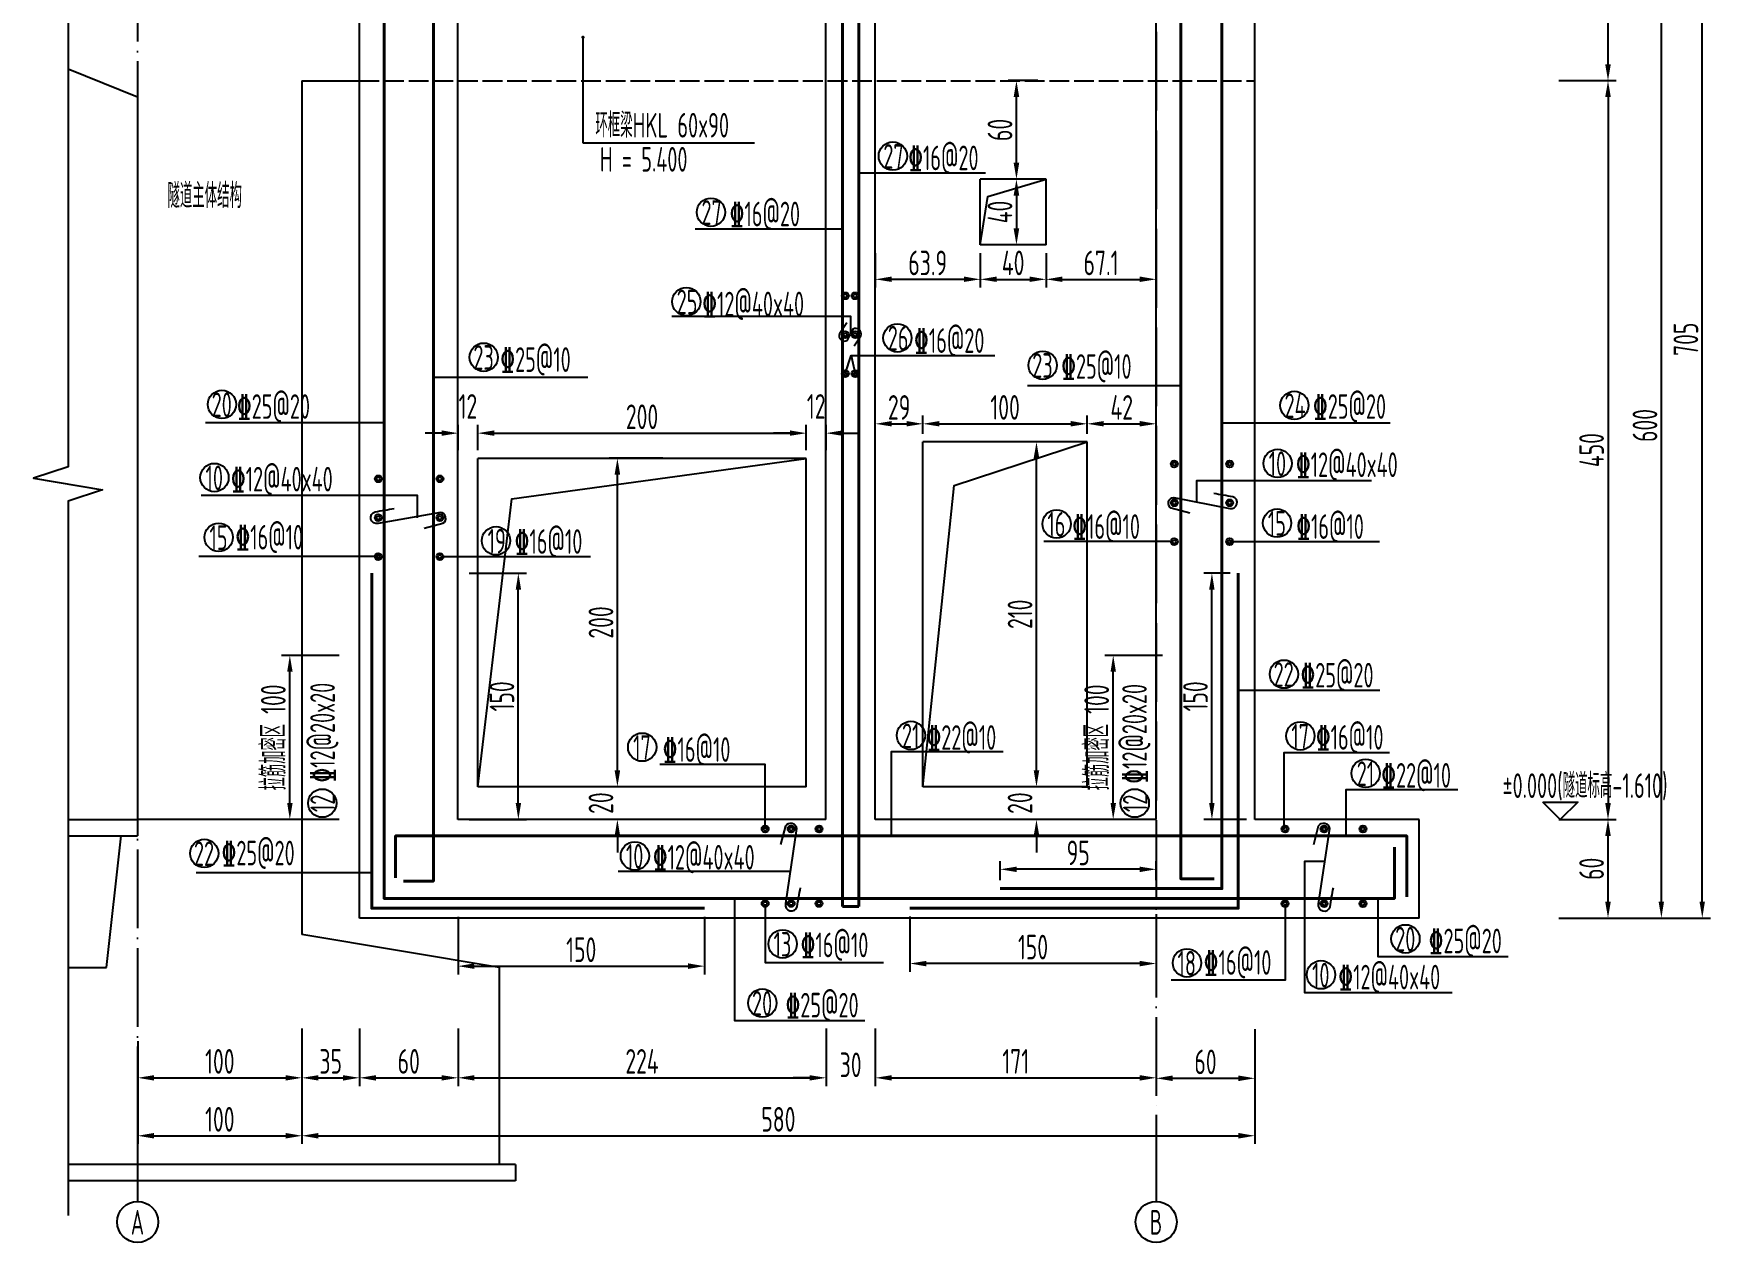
# Model space of a CAD drawing. Header units: millimetres. Extents: x -29538 to 115583, y -232866 to 15404.
# Drawn here: x -674 to 9534, y -56007 to -48644 of the extents above; entities that cross this region are included whole.
import ezdxf
from ezdxf.enums import TextEntityAlignment as Align

# ---------------------------------------------------------------- set-up
doc = ezdxf.new("R2010")
doc.units = ezdxf.units.MM
doc.header["$LTSCALE"] = 10
doc.header["$MEASUREMENT"] = 0
doc.linetypes.add('ACAD_ISO02W100', pattern=[15, 12, -3])
doc.linetypes.add('ACAD_ISO04W100', pattern=[30, 24, -3, 0, -3])
for name, color, linetype in [('DIM_LEAD', 3, 'Continuous'), ('WALL-W', 2, 'Continuous'), ('中心线', 3, 'ACAD_ISO04W100'), ('尺寸', 4, 'Continuous'), ('文字', 7, 'Continuous'), ('标注', 4, 'Continuous'), ('次轮廓线', 7, 'Continuous'), ('粗虚线', 1, 'Continuous'), ('轮廓线', 1, 'Continuous')]:
    doc.layers.add(name, color=color, linetype=linetype)
doc.layers.add('钢筋', color=6, linetype='Continuous', lineweight=40)
doc.styles.get("Standard").update_dxf_attribs({"font": 'gbenor.shx', "width": 0.75, "bigfont": 'gbcbig.shx'})
doc.dimstyles.get("Standard").update_dxf_attribs({"dimscale": 100, "dimtxt": 3, "dimasz": 2, "dimexe": 1, "dimexo": 1, "dimgap": 0.5, "dimtad": 1, "dimdec": 1, "dimlfac": 0.1, "dimdsep": 46, "dimtxsty": 'Standard', "dimcen": 0.5, "dimadec": 0, "dimazin": 0, "dimtfac": 1, "dimtdec": 1, "dimtofl": 0, "dimtmove": 2, "dimatfit": 3, "dimfxl": 0, "dimtolj": 1, "dimtzin": 0, "dimarcsym": 0})

# ---------------------------------------------------------------- blocks, each defined once
blk = doc.blocks.new('*D292')
at = {"layer": 'Defpoints', "color": 0}
for p in [(-40, -53531), (960, -53931), (960, -55357)]:
    blk.add_point(p, dxfattribs=at)
at = {"layer": '标注', "color": 0, "lineweight": -2}
for p, q in [((-40, -55057), (-40, -55407)), ((960, -55057), (960, -55407)), ((60, -55357), (860, -55357))]:
    blk.add_line(p, q, dxfattribs=at)
at = {"layer": '标注', "color": 0}
for points in [[(60, -55340), (60, -55374), (-40, -55357)], [(860, -55340), (860, -55374), (960, -55357)]]:
    blk.add_solid(points, dxfattribs=at)
at = {"layer": '标注', "color": 0, "insert": (460, -55257), "char_height": 150, "attachment_point": 5}
blk.add_mtext('\\A1;100', dxfattribs=at)
blk = doc.blocks.new('*D293')
at = {"layer": 'Defpoints', "color": 0}
for p in [(6760, -48931), (6160, -53431), (8910, -53431)]:
    blk.add_point(p, dxfattribs=at)
at = {"layer": '标注', "color": 0, "lineweight": -2}
for p, q in [((8610, -48931), (8960, -48931)), ((8910, -49031), (8910, -53331)), ((8610, -53431), (8960, -53431))]:
    blk.add_line(p, q, dxfattribs=at)
at = {"layer": '标注', "color": 0}
for points in [[(8893, -49031), (8927, -49031), (8910, -48931)], [(8893, -53331), (8927, -53331), (8910, -53431)]]:
    blk.add_solid(points, dxfattribs=at)
at = {"layer": '标注', "color": 0, "insert": (8810, -51181), "char_height": 150, "attachment_point": 5, "rotation": 90}
blk.add_mtext('\\A1;450', dxfattribs=at)
blk = doc.blocks.new('*D315')
at = {"layer": 'Defpoints', "color": 0}
for p in [(6160, -48031), (8910, -48031), (6160, -48931)]:
    blk.add_point(p, dxfattribs=at)
at = {"layer": '标注', "color": 0, "lineweight": -2}
for p, q in [((8610, -48031), (8960, -48031)), ((8910, -48831), (8910, -48131)), ((8610, -48931), (8960, -48931))]:
    blk.add_line(p, q, dxfattribs=at)
at = {"layer": '标注', "color": 0}
for points in [[(8893, -48131), (8927, -48131), (8910, -48031)], [(8893, -48831), (8927, -48831), (8910, -48931)]]:
    blk.add_solid(points, dxfattribs=at)
at = {"layer": '标注', "color": 0, "insert": (8810, -48481), "char_height": 150, "attachment_point": 5, "rotation": 90}
blk.add_mtext('\\A1;90', dxfattribs=at)
blk = doc.blocks.new('*D316')
at = {"layer": 'Defpoints', "color": 0}
for p in [(6160, -53431), (6760, -54031), (6760, -55007)]:
    blk.add_point(p, dxfattribs=at)
at = {"layer": '标注', "color": 0, "lineweight": -2}
for p, q in [((6160, -54707), (6160, -55057)), ((6760, -54707), (6760, -55057)), ((6260, -55007), (6660, -55007))]:
    blk.add_line(p, q, dxfattribs=at)
at = {"layer": '标注', "color": 0}
for points in [[(6260, -54990), (6260, -55024), (6160, -55007)], [(6660, -54990), (6660, -55024), (6760, -55007)]]:
    blk.add_solid(points, dxfattribs=at)
at = {"layer": '标注', "color": 0, "insert": (6460, -54907), "char_height": 150, "attachment_point": 5}
blk.add_mtext('\\A1;60', dxfattribs=at)
blk = doc.blocks.new('*D294')
at = {"layer": 'Defpoints', "color": 0}
for p in [(6160, -48031), (9235, -48031), (6760, -54031)]:
    blk.add_point(p, dxfattribs=at)
at = {"layer": '标注', "color": 0, "lineweight": -2}
for p, q in [((8935, -48031), (9285, -48031)), ((9235, -53931), (9235, -48131)), ((8935, -54031), (9285, -54031))]:
    blk.add_line(p, q, dxfattribs=at)
at = {"layer": '标注', "color": 0}
for points in [[(9218, -48131), (9251, -48131), (9235, -48031)], [(9218, -53931), (9251, -53931), (9235, -54031)]]:
    blk.add_solid(points, dxfattribs=at)
at = {"layer": '标注', "color": 0, "insert": (9135, -51031), "char_height": 150, "attachment_point": 5, "rotation": 90}
blk.add_mtext('\\A1;600', dxfattribs=at)
blk = doc.blocks.new('*D317')
at = {"layer": 'Defpoints', "color": 0}
for p in [(6160, -53431), (8910, -53431), (6760, -54031)]:
    blk.add_point(p, dxfattribs=at)
at = {"layer": '标注', "color": 0, "lineweight": -2}
for p, q in [((8610, -53431), (8960, -53431)), ((8910, -53931), (8910, -53531)), ((8610, -54031), (8960, -54031))]:
    blk.add_line(p, q, dxfattribs=at)
at = {"layer": '标注', "color": 0}
for points in [[(8893, -53531), (8927, -53531), (8910, -53431)], [(8893, -53931), (8927, -53931), (8910, -54031)]]:
    blk.add_solid(points, dxfattribs=at)
at = {"layer": '标注', "color": 0, "insert": (8810, -53731), "char_height": 150, "attachment_point": 5, "rotation": 90}
blk.add_mtext('\\A1;60', dxfattribs=at)
blk = doc.blocks.new('*D295')
at = {"layer": 'Defpoints', "color": 0}
for p in [(4150, -53431), (4450, -53431), (4450, -55004)]:
    blk.add_point(p, dxfattribs=at)
at = {"layer": '标注', "color": 0, "lineweight": -2}
for p, q in [((4150, -54704), (4150, -55054)), ((4450, -54704), (4450, -55054)), ((4050, -55004), (3950, -55004)), ((4550, -55004), (4650, -55004))]:
    blk.add_line(p, q, dxfattribs=at)
at = {"layer": '标注', "color": 0}
for points in [[(4050, -54988), (4050, -55021), (4150, -55004)], [(4550, -54988), (4550, -55021), (4450, -55004)]]:
    blk.add_solid(points, dxfattribs=at)
at = {"layer": '标注', "color": 0, "insert": (4300, -54925), "char_height": 150, "attachment_point": 5}
blk.add_mtext('\\A1;30', dxfattribs=at)
blk = doc.blocks.new('*D296')
at = {"layer": 'Defpoints', "color": 0}
for p in [(4450, -53431), (6160, -53431), (6160, -55004)]:
    blk.add_point(p, dxfattribs=at)
at = {"layer": '标注', "color": 0, "lineweight": -2}
for p, q in [((4450, -54704), (4450, -55054)), ((6160, -54704), (6160, -55054)), ((4550, -55004), (6060, -55004))]:
    blk.add_line(p, q, dxfattribs=at)
at = {"layer": '标注', "color": 0}
for points in [[(4550, -54988), (4550, -55021), (4450, -55004)], [(6060, -54988), (6060, -55021), (6160, -55004)]]:
    blk.add_solid(points, dxfattribs=at)
at = {"layer": '标注', "color": 0, "insert": (5305, -54904), "char_height": 150, "attachment_point": 5}
blk.add_mtext('\\A1;171', dxfattribs=at)
blk = doc.blocks.new('*D297')
at = {"layer": 'Defpoints', "color": 0}
for p in [(960, -53931), (6760, -54031), (6760, -55357)]:
    blk.add_point(p, dxfattribs=at)
at = {"layer": '标注', "color": 0, "lineweight": -2}
for p, q in [((960, -55057), (960, -55407)), ((6760, -55057), (6760, -55407)), ((1060, -55357), (6660, -55357))]:
    blk.add_line(p, q, dxfattribs=at)
at = {"layer": '标注', "color": 0}
for points in [[(1060, -55340), (1060, -55374), (960, -55357)], [(6660, -55340), (6660, -55374), (6760, -55357)]]:
    blk.add_solid(points, dxfattribs=at)
at = {"layer": '标注', "color": 0, "insert": (3860, -55257), "char_height": 150, "attachment_point": 5}
blk.add_mtext('\\A1;580', dxfattribs=at)
blk = doc.blocks.new('*D307')
at = {"layer": 'Defpoints', "color": 0}
for p in [(960, -53431), (1310, -53431), (1310, -55004)]:
    blk.add_point(p, dxfattribs=at)
at = {"layer": '标注', "color": 0, "lineweight": -2}
for p, q in [((960, -54704), (960, -55054)), ((1310, -54704), (1310, -55054)), ((1060, -55004), (1210, -55004))]:
    blk.add_line(p, q, dxfattribs=at)
at = {"layer": '标注', "color": 0}
for points in [[(1060, -54988), (1060, -55021), (960, -55004)], [(1210, -54988), (1210, -55021), (1310, -55004)]]:
    blk.add_solid(points, dxfattribs=at)
at = {"layer": '标注', "color": 0, "insert": (1135, -54904), "char_height": 150, "attachment_point": 5}
blk.add_mtext('\\A1;35', dxfattribs=at)
blk = doc.blocks.new('*D308')
at = {"layer": 'Defpoints', "color": 0}
for p in [(1310, -53431), (1910, -53431), (1910, -55004)]:
    blk.add_point(p, dxfattribs=at)
at = {"layer": '标注', "color": 0, "lineweight": -2}
for p, q in [((1310, -54704), (1310, -55054)), ((1910, -54704), (1910, -55054)), ((1410, -55004), (1810, -55004))]:
    blk.add_line(p, q, dxfattribs=at)
at = {"layer": '标注', "color": 0}
for points in [[(1410, -54988), (1410, -55021), (1310, -55004)], [(1810, -54988), (1810, -55021), (1910, -55004)]]:
    blk.add_solid(points, dxfattribs=at)
at = {"layer": '标注', "color": 0, "insert": (1610, -54904), "char_height": 150, "attachment_point": 5}
blk.add_mtext('\\A1;60', dxfattribs=at)
blk = doc.blocks.new('*D309')
at = {"layer": 'Defpoints', "color": 0}
for p in [(1910, -53431), (4150, -53431), (4150, -55004)]:
    blk.add_point(p, dxfattribs=at)
at = {"layer": '标注', "color": 0, "lineweight": -2}
for p, q in [((1910, -54704), (1910, -55054)), ((4150, -54704), (4150, -55054)), ((2010, -55004), (4050, -55004))]:
    blk.add_line(p, q, dxfattribs=at)
at = {"layer": '标注', "color": 0}
for points in [[(2010, -54988), (2010, -55021), (1910, -55004)], [(4050, -54988), (4050, -55021), (4150, -55004)]]:
    blk.add_solid(points, dxfattribs=at)
at = {"layer": '标注', "color": 0, "insert": (3030, -54904), "char_height": 150, "attachment_point": 5}
blk.add_mtext('\\A1;224', dxfattribs=at)
blk = doc.blocks.new('*D310')
at = {"layer": 'Defpoints', "color": 0}
for p in [(960, -54044), (-40, -54731), (960, -55004)]:
    blk.add_point(p, dxfattribs=at)
at = {"layer": '标注', "color": 0, "lineweight": -2}
for p, q in [((960, -54704), (960, -55054)), ((-40, -54781), (-40, -55054)), ((60, -55004), (860, -55004))]:
    blk.add_line(p, q, dxfattribs=at)
at = {"layer": '标注', "color": 0}
for points in [[(60, -54988), (60, -55021), (-40, -55004)], [(860, -54988), (860, -55021), (960, -55004)]]:
    blk.add_solid(points, dxfattribs=at)
at = {"layer": '标注', "color": 0, "insert": (460, -54904), "char_height": 150, "attachment_point": 5}
blk.add_mtext('\\A1;100', dxfattribs=at)
blk = doc.blocks.new('*D311')
at = {"layer": 'Defpoints', "color": 0}
for p in [(4450, -49931), (5089, -49931), (4450, -50141)]:
    blk.add_point(p, dxfattribs=at)
at = {"layer": '标注', "color": 0, "lineweight": -2}
for p, q in [((4450, -49981), (4450, -50191)), ((5089, -49981), (5089, -50191)), ((4989, -50141), (4550, -50141))]:
    blk.add_line(p, q, dxfattribs=at)
at = {"layer": '标注', "color": 0}
for points in [[(4550, -50124), (4550, -50157), (4450, -50141)], [(4989, -50124), (4989, -50157), (5089, -50141)]]:
    blk.add_solid(points, dxfattribs=at)
at = {"layer": '标注', "color": 0, "insert": (4769, -50041), "char_height": 150, "attachment_point": 5}
blk.add_mtext('\\A1;63.9', dxfattribs=at)
blk = doc.blocks.new('*D312')
at = {"layer": 'Defpoints', "color": 0}
for p in [(5489, -49931), (6160, -49931), (6160, -50141)]:
    blk.add_point(p, dxfattribs=at)
at = {"layer": '标注', "color": 0, "lineweight": -2}
for p, q in [((5489, -49981), (5489, -50191)), ((6160, -49981), (6160, -50191)), ((5589, -50141), (6060, -50141))]:
    blk.add_line(p, q, dxfattribs=at)
at = {"layer": '标注', "color": 0}
for points in [[(5589, -50124), (5589, -50157), (5489, -50141)], [(6060, -50124), (6060, -50157), (6160, -50141)]]:
    blk.add_solid(points, dxfattribs=at)
at = {"layer": '标注', "color": 0, "insert": (5824, -50041), "char_height": 150, "attachment_point": 5}
blk.add_mtext('\\A1;67.1', dxfattribs=at)
blk = doc.blocks.new('*D313')
at = {"layer": 'Defpoints', "color": 0}
for p in [(5089, -49931), (5489, -49931), (5489, -50141)]:
    blk.add_point(p, dxfattribs=at)
at = {"layer": '标注', "color": 0, "lineweight": -2}
for p, q in [((5089, -49981), (5089, -50191)), ((5489, -49981), (5489, -50191)), ((5189, -50141), (5389, -50141))]:
    blk.add_line(p, q, dxfattribs=at)
at = {"layer": '标注', "color": 0}
for points in [[(5189, -50124), (5189, -50157), (5089, -50141)], [(5389, -50124), (5389, -50157), (5489, -50141)]]:
    blk.add_solid(points, dxfattribs=at)
at = {"layer": '标注', "color": 0, "insert": (5289, -50041), "char_height": 150, "attachment_point": 5}
blk.add_mtext('\\A1;40', dxfattribs=at)
blk = doc.blocks.new('*D318')
at = {"layer": 'Defpoints', "color": 0}
for p in [(6757, -46981), (9484, -46981), (6760, -54031)]:
    blk.add_point(p, dxfattribs=at)
at = {"layer": '标注', "color": 0, "lineweight": -2}
for p, q in [((9184, -46981), (9534, -46981)), ((9484, -53931), (9484, -47081)), ((9184, -54031), (9534, -54031))]:
    blk.add_line(p, q, dxfattribs=at)
at = {"layer": '标注', "color": 0}
for points in [[(9467, -47081), (9500, -47081), (9484, -46981)], [(9467, -53931), (9500, -53931), (9484, -54031)]]:
    blk.add_solid(points, dxfattribs=at)
at = {"layer": '标注', "color": 0, "insert": (9384, -50506), "char_height": 150, "attachment_point": 5, "rotation": 90}
blk.add_mtext('\\A1;705', dxfattribs=at)
blk = doc.blocks.new('*D327')
at = {"layer": 'Defpoints', "color": 0}
for p in [(5898, -52431), (6660, -52431), (6160, -53431)]:
    blk.add_point(p, dxfattribs=at)
at = {"layer": '标注', "color": 0, "lineweight": -2}
for p, q in [((6198, -52431), (5848, -52431)), ((5898, -53331), (5898, -52531)), ((6110, -53431), (5848, -53431))]:
    blk.add_line(p, q, dxfattribs=at)
at = {"layer": '标注', "color": 0}
for points in [[(5882, -52531), (5915, -52531), (5898, -52431)], [(5882, -53331), (5915, -53331), (5898, -53431)]]:
    blk.add_solid(points, dxfattribs=at)
at = {"layer": '标注', "color": 0, "insert": (5798, -52931), "char_height": 150, "attachment_point": 5, "rotation": 90}
blk.add_mtext('\\A1;拉筋加密区 100', dxfattribs=at)
blk = doc.blocks.new('*D328')
at = {"layer": 'Defpoints', "color": 0}
for p in [(5431, -51131), (5560, -51131), (5560, -53231)]:
    blk.add_point(p, dxfattribs=at)
at = {"layer": '标注', "color": 0, "lineweight": -2}
for p, q in [((5510, -51131), (5381, -51131)), ((5431, -53131), (5431, -51231)), ((5510, -53231), (5381, -53231))]:
    blk.add_line(p, q, dxfattribs=at)
at = {"layer": '标注', "color": 0}
for points in [[(5414, -51231), (5448, -51231), (5431, -51131)], [(5414, -53131), (5448, -53131), (5431, -53231)]]:
    blk.add_solid(points, dxfattribs=at)
at = {"layer": '标注', "color": 0, "insert": (5331, -52181), "char_height": 150, "attachment_point": 5, "rotation": 90}
blk.add_mtext('\\A1;210', dxfattribs=at)
blk = doc.blocks.new('*D329')
at = {"layer": 'Defpoints', "color": 0}
for p in [(2880, -51231), (3207, -51231), (3207, -53231)]:
    blk.add_point(p, dxfattribs=at)
at = {"layer": '标注', "color": 0, "lineweight": -2}
for p, q in [((3157, -51231), (2830, -51231)), ((2880, -53131), (2880, -51331)), ((3157, -53231), (2830, -53231))]:
    blk.add_line(p, q, dxfattribs=at)
at = {"layer": '标注', "color": 0}
for points in [[(2863, -51331), (2897, -51331), (2880, -51231)], [(2863, -53131), (2897, -53131), (2880, -53231)]]:
    blk.add_solid(points, dxfattribs=at)
at = {"layer": '标注', "color": 0, "insert": (2780, -52231), "char_height": 150, "attachment_point": 5, "rotation": 90}
blk.add_mtext('\\A1;200', dxfattribs=at)
blk = doc.blocks.new('*D330')
at = {"layer": 'Defpoints', "color": 0}
for p in [(6160, -53431), (4660, -53971), (4660, -54308)]:
    blk.add_point(p, dxfattribs=at)
at = {"layer": '标注', "color": 0, "lineweight": -2}
for p, q in [((4660, -54021), (4660, -54358)), ((6160, -54008), (6160, -54358)), ((6060, -54308), (4760, -54308))]:
    blk.add_line(p, q, dxfattribs=at)
at = {"layer": '标注', "color": 0}
for points in [[(4760, -54292), (4760, -54325), (4660, -54308)], [(6060, -54292), (6060, -54325), (6160, -54308)]]:
    blk.add_solid(points, dxfattribs=at)
at = {"layer": '标注', "color": 0, "insert": (5410, -54208), "char_height": 150, "attachment_point": 5}
blk.add_mtext('\\A1;150', dxfattribs=at)
blk = doc.blocks.new('*D332')
at = {"layer": 'Defpoints', "color": 0}
for p in [(886, -52431), (1310, -52431), (1310, -53431)]:
    blk.add_point(p, dxfattribs=at)
at = {"layer": '标注', "color": 0, "lineweight": -2}
for p, q in [((1186, -52431), (836, -52431)), ((886, -53331), (886, -52531)), ((1186, -53431), (836, -53431))]:
    blk.add_line(p, q, dxfattribs=at)
at = {"layer": '标注', "color": 0}
for points in [[(870, -52531), (903, -52531), (886, -52431)], [(870, -53331), (903, -53331), (886, -53431)]]:
    blk.add_solid(points, dxfattribs=at)
at = {"layer": '标注', "color": 0, "insert": (786, -52931), "char_height": 150, "attachment_point": 5, "rotation": 90}
blk.add_mtext('\\A1;拉筋加密区 100', dxfattribs=at)
blk = doc.blocks.new('*D333')
at = {"layer": 'Defpoints', "color": 0}
for p in [(1910, -51931), (2277, -51931), (1910, -53431)]:
    blk.add_point(p, dxfattribs=at)
at = {"layer": '标注', "color": 0, "lineweight": -2}
for p, q in [((1977, -51931), (2327, -51931)), ((2277, -53331), (2277, -52031)), ((1977, -53431), (2327, -53431))]:
    blk.add_line(p, q, dxfattribs=at)
at = {"layer": '标注', "color": 0}
for points in [[(2261, -52031), (2294, -52031), (2277, -51931)], [(2261, -53331), (2294, -53331), (2277, -53431)]]:
    blk.add_solid(points, dxfattribs=at)
at = {"layer": '标注', "color": 0, "insert": (2177, -52681), "char_height": 150, "attachment_point": 5, "rotation": 90}
blk.add_mtext('\\A1;150', dxfattribs=at)
blk = doc.blocks.new('*D331')
at = {"layer": 'Defpoints', "color": 0}
for p in [(1910, -53431), (3410, -53971), (3410, -54324)]:
    blk.add_point(p, dxfattribs=at)
at = {"layer": '标注', "color": 0, "lineweight": -2}
for p, q in [((1910, -54024), (1910, -54374)), ((3410, -54024), (3410, -54374)), ((2010, -54324), (3310, -54324))]:
    blk.add_line(p, q, dxfattribs=at)
at = {"layer": '标注', "color": 0}
for points in [[(2010, -54307), (2010, -54341), (1910, -54324)], [(3310, -54307), (3310, -54341), (3410, -54324)]]:
    blk.add_solid(points, dxfattribs=at)
at = {"layer": '标注', "color": 0, "insert": (2660, -54224), "char_height": 150, "attachment_point": 5}
blk.add_mtext('\\A1;150', dxfattribs=at)
blk = doc.blocks.new('*D334')
at = {"layer": 'Defpoints', "color": 0}
for p in [(3207, -53231), (2880, -53431), (3207, -53431)]:
    blk.add_point(p, dxfattribs=at)
at = {"layer": '标注', "color": 0, "lineweight": -2}
for p, q in [((2880, -53131), (2880, -53031)), ((3157, -53231), (2830, -53231)), ((3157, -53431), (2830, -53431)), ((2880, -53531), (2880, -53631))]:
    blk.add_line(p, q, dxfattribs=at)
at = {"layer": '标注', "color": 0}
for points in [[(2863, -53131), (2897, -53131), (2880, -53231)], [(2863, -53531), (2897, -53531), (2880, -53431)]]:
    blk.add_solid(points, dxfattribs=at)
at = {"layer": '标注', "color": 0, "insert": (2780, -53331), "char_height": 150, "attachment_point": 5, "rotation": 90}
blk.add_mtext('\\A1;20', dxfattribs=at)
blk = doc.blocks.new('*D335')
at = {"layer": 'Defpoints', "color": 0}
for p in [(5560, -53231), (5431, -53431), (5560, -53431)]:
    blk.add_point(p, dxfattribs=at)
at = {"layer": '标注', "color": 0, "lineweight": -2}
for p, q in [((5431, -53131), (5431, -53031)), ((5510, -53231), (5381, -53231)), ((5510, -53431), (5381, -53431)), ((5431, -53531), (5431, -53631))]:
    blk.add_line(p, q, dxfattribs=at)
at = {"layer": '标注', "color": 0}
for points in [[(5414, -53131), (5448, -53131), (5431, -53231)], [(5414, -53531), (5448, -53531), (5431, -53431)]]:
    blk.add_solid(points, dxfattribs=at)
at = {"layer": '标注', "color": 0, "insert": (5331, -53331), "char_height": 150, "attachment_point": 5, "rotation": 90}
blk.add_mtext('\\A1;20', dxfattribs=at)
blk = doc.blocks.new('*D336')
at = {"layer": 'Defpoints', "color": 0}
for p in [(1910, -51078), (1910, -51231), (2030, -51231)]:
    blk.add_point(p, dxfattribs=at)
at = {"layer": '标注', "color": 0, "lineweight": -2}
for p, q in [((1910, -51181), (1910, -51028)), ((2030, -51181), (2030, -51028)), ((1810, -51078), (1710, -51078)), ((2130, -51078), (2230, -51078))]:
    blk.add_line(p, q, dxfattribs=at)
at = {"layer": '标注', "color": 0}
for points in [[(1810, -51061), (1810, -51094), (1910, -51078)], [(2130, -51061), (2130, -51094), (2030, -51078)]]:
    blk.add_solid(points, dxfattribs=at)
at = {"layer": '标注', "color": 0, "insert": (1970, -50915), "char_height": 150, "attachment_point": 5}
blk.add_mtext('\\A1;12', dxfattribs=at)
blk = doc.blocks.new('*D337')
at = {"layer": 'Defpoints', "color": 0}
for p in [(4030, -51078), (2030, -51231), (4030, -51231)]:
    blk.add_point(p, dxfattribs=at)
at = {"layer": '标注', "color": 0, "lineweight": -2}
for p, q in [((2030, -51181), (2030, -51028)), ((4030, -51181), (4030, -51028)), ((2130, -51078), (3930, -51078))]:
    blk.add_line(p, q, dxfattribs=at)
at = {"layer": '标注', "color": 0}
for points in [[(2130, -51061), (2130, -51094), (2030, -51078)], [(3930, -51061), (3930, -51094), (4030, -51078)]]:
    blk.add_solid(points, dxfattribs=at)
at = {"layer": '标注', "color": 0, "insert": (3030, -50978), "char_height": 150, "attachment_point": 5}
blk.add_mtext('\\A1;200', dxfattribs=at)
blk = doc.blocks.new('*D338')
at = {"layer": 'Defpoints', "color": 0}
for p in [(4150, -51078), (4030, -51231), (4150, -51231)]:
    blk.add_point(p, dxfattribs=at)
at = {"layer": '标注', "color": 0, "lineweight": -2}
for p, q in [((4030, -51181), (4030, -51028)), ((4150, -51181), (4150, -51028)), ((3930, -51078), (3830, -51078)), ((4250, -51078), (4350, -51078))]:
    blk.add_line(p, q, dxfattribs=at)
at = {"layer": '标注', "color": 0}
for points in [[(3930, -51061), (3930, -51094), (4030, -51078)], [(4250, -51061), (4250, -51094), (4150, -51078)]]:
    blk.add_solid(points, dxfattribs=at)
at = {"layer": '标注', "color": 0, "insert": (4090, -50915), "char_height": 150, "attachment_point": 5}
blk.add_mtext('\\A1;12', dxfattribs=at)
blk = doc.blocks.new('*D339')
at = {"layer": 'Defpoints', "color": 0}
for p in [(5309, -48931), (5489, -48931), (5489, -49531)]:
    blk.add_point(p, dxfattribs=at)
at = {"layer": '标注', "color": 0, "lineweight": -2}
for p, q in [((5439, -48931), (5259, -48931)), ((5309, -49431), (5309, -49031)), ((5439, -49531), (5259, -49531))]:
    blk.add_line(p, q, dxfattribs=at)
at = {"layer": '标注', "color": 0}
for points in [[(5292, -49031), (5326, -49031), (5309, -48931)], [(5292, -49431), (5326, -49431), (5309, -49531)]]:
    blk.add_solid(points, dxfattribs=at)
at = {"layer": '标注', "color": 0, "insert": (5209, -49231), "char_height": 150, "attachment_point": 5, "rotation": 90}
blk.add_mtext('\\A1;60', dxfattribs=at)
blk = doc.blocks.new('*D340')
at = {"layer": 'Defpoints', "color": 0}
for p in [(4740, -51021), (4450, -51131), (4740, -51131)]:
    blk.add_point(p, dxfattribs=at)
at = {"layer": '标注', "color": 0, "lineweight": -2}
for p, q in [((4450, -51081), (4450, -50971)), ((4550, -51021), (4640, -51021)), ((4740, -51081), (4740, -50971))]:
    blk.add_line(p, q, dxfattribs=at)
at = {"layer": '标注', "color": 0}
for points in [[(4550, -51004), (4550, -51037), (4450, -51021)], [(4640, -51004), (4640, -51037), (4740, -51021)]]:
    blk.add_solid(points, dxfattribs=at)
at = {"layer": '标注', "color": 0, "insert": (4595, -50921), "char_height": 150, "attachment_point": 5}
blk.add_mtext('\\A1;29', dxfattribs=at)
blk = doc.blocks.new('*D341')
at = {"layer": 'Defpoints', "color": 0}
for p in [(5740, -51021), (4740, -51131), (5740, -51131)]:
    blk.add_point(p, dxfattribs=at)
at = {"layer": '标注', "color": 0, "lineweight": -2}
for p, q in [((4740, -51081), (4740, -50971)), ((4840, -51021), (5640, -51021)), ((5740, -51081), (5740, -50971))]:
    blk.add_line(p, q, dxfattribs=at)
at = {"layer": '标注', "color": 0}
for points in [[(4840, -51004), (4840, -51037), (4740, -51021)], [(5640, -51004), (5640, -51037), (5740, -51021)]]:
    blk.add_solid(points, dxfattribs=at)
at = {"layer": '标注', "color": 0, "insert": (5240, -50921), "char_height": 150, "attachment_point": 5}
blk.add_mtext('\\A1;100', dxfattribs=at)
blk = doc.blocks.new('*D342')
at = {"layer": 'Defpoints', "color": 0}
for p in [(6160, -51021), (5740, -51131), (6160, -51131)]:
    blk.add_point(p, dxfattribs=at)
at = {"layer": '标注', "color": 0, "lineweight": -2}
for p, q in [((5740, -51081), (5740, -50971)), ((5840, -51021), (6060, -51021)), ((6160, -51081), (6160, -50971))]:
    blk.add_line(p, q, dxfattribs=at)
at = {"layer": '标注', "color": 0}
for points in [[(5840, -51004), (5840, -51037), (5740, -51021)], [(6060, -51004), (6060, -51037), (6160, -51021)]]:
    blk.add_solid(points, dxfattribs=at)
at = {"layer": '标注', "color": 0, "insert": (5950, -50921), "char_height": 150, "attachment_point": 5}
blk.add_mtext('\\A1;42', dxfattribs=at)
blk = doc.blocks.new('*D449')
at = {"layer": 'Defpoints', "color": 0}
for p in [(5489, -49531), (5309, -49931), (5489, -49931)]:
    blk.add_point(p, dxfattribs=at)
at = {"layer": '标注', "color": 0, "lineweight": -2}
for p, q in [((5439, -49531), (5259, -49531)), ((5309, -49631), (5309, -49831)), ((5439, -49931), (5259, -49931))]:
    blk.add_line(p, q, dxfattribs=at)
at = {"layer": '标注', "color": 0}
for points in [[(5292, -49631), (5326, -49631), (5309, -49531)], [(5292, -49831), (5326, -49831), (5309, -49931)]]:
    blk.add_solid(points, dxfattribs=at)
at = {"layer": '标注', "color": 0, "insert": (5209, -49731), "char_height": 150, "attachment_point": 5, "rotation": 90}
blk.add_mtext('\\A1;40', dxfattribs=at)
blk = doc.blocks.new('*D471')
at = {"layer": 'Defpoints', "color": 0}
for p in [(6499, -51931), (6660, -51931), (6760, -53431)]:
    blk.add_point(p, dxfattribs=at)
at = {"layer": '标注', "color": 0, "lineweight": -2}
for p, q in [((6610, -51931), (6449, -51931)), ((6499, -53331), (6499, -52031)), ((6710, -53431), (6449, -53431))]:
    blk.add_line(p, q, dxfattribs=at)
at = {"layer": '标注', "color": 0}
for points in [[(6482, -52031), (6515, -52031), (6499, -51931)], [(6482, -53331), (6515, -53331), (6499, -53431)]]:
    blk.add_solid(points, dxfattribs=at)
at = {"layer": '标注', "color": 0, "insert": (6399, -52681), "char_height": 150, "attachment_point": 5, "rotation": 90}
blk.add_mtext('\\A1;150', dxfattribs=at)
blk = doc.blocks.new('*D472')
at = {"layer": 'Defpoints', "color": 0}
for p in [(5210, -53734), (5210, -53851), (6160, -53851)]:
    blk.add_point(p, dxfattribs=at)
at = {"layer": '标注', "color": 0, "lineweight": -2}
for p, q in [((5210, -53801), (5210, -53684)), ((6160, -53801), (6160, -53684)), ((6060, -53734), (5310, -53734))]:
    blk.add_line(p, q, dxfattribs=at)
at = {"layer": '标注', "color": 0}
for points in [[(5310, -53718), (5310, -53751), (5210, -53734)], [(6060, -53718), (6060, -53751), (6160, -53734)]]:
    blk.add_solid(points, dxfattribs=at)
at = {"layer": '标注', "color": 0, "insert": (5685, -53634), "char_height": 150, "attachment_point": 5}
blk.add_mtext('\\A1;95', dxfattribs=at)

msp = doc.modelspace()

# ---------------------------------------------------------------- linework, layer by layer
at = {"ltscale": 2}
msp.add_lwpolyline([(-464.02, -46524.22), (-464.02, -51282.17), (-674.02, -51352.17), (-254.02, -51422.17), (-464.02, -51492.17), (-464.02, -55842.62)], dxfattribs=at)
at = {"layer": 'DIM_LEAD', "const_width": 10}
msp.add_lwpolyline([(2669.52, -48662.01, 1), (2671.53, -48671.81, 1)], format="xyb", close=True, dxfattribs=at)
at = {"layer": 'WALL-W', "color": 6, "ltscale": 2}
for points in [[(4275.81, -50406.49), (4231.45, -50472.43, 0.7236742), (4279.91, -50512.04), (4296.55, -50478.28)], [(4320.67, -50545.06), (4361.66, -50484.13, 0.7236742), (4313.2, -50444.53), (4296.55, -50478.28)], [(6364.6, -51564.85), (6251.05, -51535.53, -0.72553014), (6266.44, -51469.52), (6607.74, -51537.16, 0.974105), (6625.85, -51465.74, -0.00528314), (6510.82, -51445.5, -0.73500734)], [(1704.75, -51655.8), (1818.3, -51626.48, 0.72553014), (1802.91, -51560.46), (1423.76, -51628.11, -0.974105), (1405.66, -51556.69, 0.00528314), (1520.68, -51536.45, 0.73500734)], [(3875.23, -53583.2), (3904.55, -53469.66, -0.72553014), (3970.57, -53485.04), (3902.93, -53943.41, 0.974105), (3974.34, -53961.52, -0.00528314), (3994.58, -53846.49, -0.73500734)], [(7118.89, -53583.2), (7148.21, -53469.66, -0.72553014), (7214.23, -53485.04), (7146.58, -53944.2, 0.974105), (7218, -53962.3, -0.00528314), (7238.24, -53847.27, -0.73500734)]]:
    msp.add_lwpolyline(points, format="xyb", dxfattribs=at)
for centre, radius in [((4267.02, -50241.49), 21.09), ((4326.76, -50241.49), 21.09), ((4267.02, -50241.49), 10.55), ((4326.76, -50241.49), 10.55), ((4267.02, -50478.61), 21.09), ((4267.02, -50478.61), 10.55), ((4326.76, -50478.61), 21.09), ((4326.76, -50478.61), 10.55), ((4267.02, -50715.72), 21.09), ((4267.02, -50715.72), 10.55), ((4326.76, -50715.72), 21.09), ((4326.76, -50715.72), 10.55), ((1424.56, -51356.13), 21.09), ((1799.45, -51356.13), 21.09), ((6269.9, -51265.18), 21.09), ((6269.9, -51265.18), 10.55), ((6606.95, -51265.18), 21.09), ((6606.95, -51265.18), 10.55), ((1424.56, -51356.13), 10.55), ((1799.45, -51356.13), 10.55), ((6269.9, -51502.3), 21.09), ((6269.9, -51502.3), 10.55), ((6606.95, -51502.3), 21.09), ((6606.95, -51502.3), 10.55), ((1424.56, -51593.24), 21.09), ((1424.56, -51593.24), 10.55), ((1799.45, -51593.24), 21.09), ((1799.45, -51593.24), 10.55), ((6269.9, -51739.41), 21.09), ((6269.9, -51739.41), 10.55), ((6606.95, -51739.41), 21.09), ((6606.95, -51739.41), 10.55), ((1424.56, -51830.36), 21.09), ((1424.56, -51830.36), 10.55), ((1799.45, -51830.36), 21.09), ((1799.45, -51830.36), 10.55), ((3779.46, -53488.5), 21.09), ((3779.46, -53488.5), 10.55), ((3937.79, -53488.5), 21.09), ((3937.79, -53488.5), 10.55), ((4107.48, -53488.5), 21.09), ((4107.48, -53488.5), 10.55), ((6944.33, -53488.5), 21.09), ((6944.33, -53488.5), 10.55), ((7181.45, -53488.5), 21.09), ((7181.45, -53488.5), 10.55), ((7418.56, -53488.5), 21.09), ((7418.56, -53488.5), 10.55), ((3779.46, -53942.62), 21.09), ((3779.46, -53942.62), 10.55), ((3937.79, -53942.62), 21.09), ((3937.79, -53942.62), 10.55), ((4107.48, -53942.62), 21.09), ((4107.48, -53942.62), 10.55), ((6944.33, -53943.4), 21.09), ((6944.33, -53943.4), 10.55), ((7181.45, -53943.4), 21.09), ((7181.45, -53943.4), 10.55), ((7418.56, -53943.4), 21.09), ((7418.56, -53943.4), 10.55)]:
    msp.add_circle(centre, radius, dxfattribs=at)
at = {"layer": '中心线', "ltscale": 2}
for p, q in [((6159.68, -44432.78), (6159.68, -55229.63)), ((-40.32, -46412.39), (-40.32, -55229.63))]:
    msp.add_line(p, q, dxfattribs=at)
at = {"layer": '尺寸'}
for p, q in [((-40.32, -55229.63), (-40.32, -55756.99)), ((6159.68, -55229.63), (6159.68, -55756.99))]:
    msp.add_line(p, q, dxfattribs=at)
at = {"layer": '文字'}
for centre, radius in [((4556.68, -49390.54), 86.22), ((3449.42, -49732.25), 86.22), ((3299.82, -50276.58), 86.22), ((4584.6, -50497.81), 86.22), ((2066.65, -50615.19), 86.22), ((5468.86, -50664.02), 86.22), ((472.8, -50902.79), 86.22), ((7001.1, -50908.83), 86.22), ((6898.85, -51261.95), 86.22), ((427.38, -51348.12), 86.22), ((5553.79, -51630.85), 86.22), ((6895.69, -51625.31), 86.22), ((453.19, -51712.09), 86.22), ((2141.15, -51733.44), 86.22), ((6936.99, -52545.66), 86.22), ((4666.62, -52919.04), 86.22), ((7037.6, -52921.66), 86.22), ((3030.81, -52990.27), 86.22), ((7434.78, -53149.53), 86.22), ((1083.35, -53331.32), 86.22), ((6029.59, -53331.32), 86.22), ((364.98, -53637.22), 86.22), ((2986.19, -53652.8), 86.22), ((7677.24, -54157.73), 86.22), ((3885.95, -54188.49), 86.22), ((6347.13, -54304.26), 86.22), ((7162.77, -54376.76), 86.22), ((3762.06, -54548.82), 86.22), ((-40.32, -55881.99), 125), ((6159.68, -55881.99), 125)]:
    msp.add_circle(centre, radius, dxfattribs=at)
at = {"layer": '标注'}
for p, q in [((4349.68, -49493.05), (5121.55, -49493.05)), ((4249.68, -49834.76), (3353.65, -49834.76)), ((4302.77, -50605.59), (5178.14, -50605.59)), ((6245.27, -51738.51), (5476.81, -51738.51)), ((6606.08, -51738.51), (7518.32, -51738.51)), ((1425.43, -51829.46), (332.47, -51829.46)), ((1824.08, -51829.46), (2716.76, -51829.46)), ((6659.68, -52643.47), (7520.63, -52643.47)), ((2885.54, -53746.38), (3931.41, -53746.38))]:
    msp.add_line(p, q, dxfattribs=at)
for points in [[(2670.52, -48671.91), (2670.52, -49310.5)], [(2670.52, -49310.5), (3714.81, -49310.5)], [(5089.17, -49931.29), (5134, -49636.7), (5489.17, -49531.29)], [(4301.76, -50467.73), (4301.76, -50366.66), (3211.72, -50366.66)], [(4267.02, -50715.72), (4302.77, -50605.59), (4326.76, -50715.72)], [(1759.68, -50736.58), (2700.46, -50736.58)], [(6309.68, -50788.9), (5376.59, -50788.9)], [(1459.68, -51014.99), (372.16, -51014.99)], [(6559.68, -51014.99), (7583.45, -51014.99)], [(4739.68, -53231.29), (4929.3, -51397.01), (5739.68, -51131.29)], [(2029.68, -53231.29), (2236.81, -51478.27), (4029.68, -51231.29)], [(6406.92, -51497.36), (6406.92, -51366.64), (7470.69, -51366.64)], [(1662.43, -51594.29), (1662.43, -51457.59), (346.65, -51457.59)], [(4547.53, -53531.29), (4547.53, -53017), (5228.07, -53017)], [(6939.75, -53488.5), (6939.75, -53022.39), (7580.26, -53022.39)], [(3779.46, -53488.5), (3779.46, -53096.79), (3137.65, -53096.79)], [(7315.69, -53531.29), (7315.69, -53247.5), (7996.23, -53247.5)], [(7180.41, -53685.87), (7062.69, -53685.87), (7062.69, -54484.47), (7960.94, -54484.47)], [(1384.68, -53756.53), (316.35, -53756.53)], [(3592.72, -53911.29), (3592.72, -54655.8), (4386.45, -54655.8)], [(3779.86, -53946.2), (3779.86, -54302.46), (4499.84, -54302.46)], [(6944.73, -53946.98), (6944.73, -54409.15), (6251.69, -54409.15)], [(7507.9, -53911.29), (7507.9, -54264.7), (8301.63, -54264.7)]]:
    msp.add_lwpolyline(points, dxfattribs=at)
at = {"layer": '次轮廓线'}
for p, q in [((-40.32, -49031.29), (-464.02, -48861.82)), ((959.68, -48931.29), (959.68, -49332.02)), ((-40.32, -49031.29), (-40.32, -49332.02)), ((-40.32, -49332.02), (-40.32, -50132.02)), ((959.68, -49332.02), (959.68, -50132.02)), ((-40.32, -50163.9), (-40.32, -50731.29)), ((959.68, -50132.02), (959.68, -50731.29)), ((-40.32, -50731.29), (-40.32, -53431.29)), ((959.68, -50731.29), (959.68, -54131.29)), ((-464.02, -53431.29), (-40.32, -53431.29)), ((-40.32, -53431.29), (-40.32, -53531.29)), ((959.68, -53431.29), (-40.32, -53431.29)), ((-464.02, -53531.29), (-140.32, -53531.29)), ((-230.21, -54331.29), (-140.32, -53531.29)), ((-140.32, -53531.29), (-40.32, -53531.29)), ((2159.68, -54331.29), (959.68, -54131.29)), ((-464.02, -54331.29), (-230.21, -54331.29)), ((2159.68, -54331.29), (2159.68, -55531.29)), ((2259.68, -55531.29), (-464.02, -55531.29)), ((2259.68, -55631.29), (-464.02, -55631.29)), ((2259.68, -55531.29), (2259.68, -55631.29))]:
    msp.add_line(p, q, dxfattribs=at)
msp.add_lwpolyline([(8513.68, -53325.23), (8725.82, -53325.23), (8619.75, -53431.29)], close=True, dxfattribs=at)
at = {"layer": '粗虚线', "linetype": 'ACAD_ISO02W100'}
msp.add_line((1309.68, -48931.29), (6759.68, -48931.29), dxfattribs=at)
at = {"layer": '轮廓线'}
for p, q in [((4149.68, -53431.29), (4149.68, -44681.29)), ((4449.68, -53431.29), (4449.68, -44681.29)), ((6159.68, -53431.29), (6159.68, -44681.29)), ((1909.68, -53431.29), (1909.68, -46681.01)), ((1309.68, -54031.29), (1309.68, -48031.29)), ((6759.68, -53431.29), (6759.68, -48031.29)), ((959.68, -48931.29), (1309.68, -48931.29)), ((5489.17, -49531.29), (5089.17, -49531.29)), ((5089.17, -49931.29), (5089.17, -49531.29)), ((5489.17, -49931.29), (5489.17, -49531.29)), ((5489.17, -49931.29), (5089.17, -49931.29)), ((4739.68, -53231.29), (4739.68, -51131.29)), ((5739.68, -51131.29), (4739.68, -51131.29)), ((5739.68, -53231.29), (5739.68, -51131.29)), ((2029.68, -53231.29), (2029.68, -51231.29)), ((4029.68, -51231.29), (2029.68, -51231.29)), ((4029.68, -53231.29), (4029.68, -51231.29)), ((4029.68, -53231.29), (2029.68, -53231.29)), ((5739.68, -53231.29), (4739.68, -53231.29)), ((4149.68, -53431.29), (1909.68, -53431.29)), ((6159.68, -53431.29), (4449.68, -53431.29)), ((7759.68, -53431.29), (6759.68, -53431.29)), ((7759.68, -54031.29), (7759.68, -53431.29)), ((7759.68, -54031.29), (1309.68, -54031.29))]:
    msp.add_line(p, q, dxfattribs=at)
at = {"layer": '钢筋'}
msp.add_line((4249.68, -53961.16), (4349.68, -53961.16), dxfattribs=at)
for points in [[(4349.68, -53961.16), (4349.68, -44518.79), (4249.68, -44518.79)], [(4249.68, -53961.16), (4249.68, -44518.79), (4336.21, -44518.79)], [(7609.68, -53599.66), (7609.68, -53911.29), (1459.68, -53911.29), (1459.68, -48136.17), (1759.56, -48136.17)], [(5209.68, -53851.29), (6559.68, -53851.29), (6559.68, -48127.51), (6311.87, -48127.51)], [(1550.7, -48216.58), (1759.68, -48216.58), (1759.68, -53806.35), (1577.16, -53806.35)], [(6490.01, -48216.58), (6309.68, -48216.58), (6309.68, -53791.29), (6511.73, -53791.29)], [(1384.68, -51931.29), (1384.68, -53971.29), (3409.68, -53971.29)], [(6659.68, -51931.29), (6659.68, -53971.29), (4659.68, -53971.29)], [(7684.68, -53900.83), (7684.68, -53531.29), (1529.91, -53531.29), (1529.91, -53786.67)]]:
    msp.add_lwpolyline(points, dxfattribs=at)

# ---------------------------------------------------------------- texts
at = {"layer": '文字', "width": 0.7}
for s, p in [('环框梁HKL 60x90', (2745.95, -49277.42)), ('%%13216@20', (4650.16, -49476.41)), ('H = 5.400', (2773.26, -49485.18)), ('%%13216@20', (3563.69, -49818.12)), ('%%13212@40x40', (3396.58, -50366.41)), ('%%13216@20', (4686.08, -50588.95)), ('%%13225@10', (2167.35, -50704.8)), ('%%13225@10', (5581.35, -50746.89)), ('%%13225@20', (564.03, -50990.55)), ('%%13225@20', (7114.1, -50990.55)), ('%%13212@40x40', (7010.23, -51344.93)), ('%%13212@40x40', (527.36, -51432.98)), ('%%13216@10', (5649.06, -51721.86)), ('%%13216@10', (7012.18, -51721.86)), ('%%13216@10', (555.02, -51786.55)), ('%%13216@10', (2254.87, -51812.81)), ('%%13225@20', (7037.89, -52626.82)), ('%%13222@10', (4761.68, -53006.36)), ('%%13216@10', (7131.55, -53005.38)), ('%%13216@10', (3156.15, -53079.78)), ('%%13222@10', (7529.84, -53236.85)), ('%%13225@20', (470.73, -53710.13)), ('%%13212@40x40', (3095.54, -53736.17)), ('%%13216@10', (3995.74, -54269.78)), ('%%13225@20', (7818.8, -54245.38)), ('%%13216@10', (6449.21, -54376.46)), ('%%13212@40x40', (7268.71, -54465.61)), ('%%13225@20', (3903.62, -54636.48))]:
    msp.add_text(s, height=150, dxfattribs=at).set_placement(p)
for s, p in [('27', (4560.89, -49392.61)), ('隧道主体结构', (367.94, -49631.38)), ('27', (3453.63, -49734.32)), ('25', (3304.03, -50278.65)), ('26', (4588.81, -50499.89)), ('23', (2065.41, -50617.26)), ('23', (5467.62, -50666.09)), ('20', (471.56, -50904.86)), ('24', (7005.31, -50910.9)), ('10', (6897.61, -51264.02)), ('10', (426.15, -51350.19)), ('15', (451.95, -51714.16)), ('16', (5552.55, -51632.92)), ('15', (6894.45, -51627.38)), ('19', (2145.36, -51735.51)), ('22', (6935.75, -52547.73)), ('21', (4665.38, -52921.11)), ('17', (7036.36, -52923.73)), ('17', (3029.57, -52992.34)), ('21', (7433.55, -53151.61)), ('±0.000(隧道标高-1.610)', (8770.48, -53224.73)), ('22', (363.74, -53639.29)), ('10', (2984.95, -53654.87)), ('20', (7676, -54159.8)), ('13', (3884.72, -54190.57)), ('18', (6345.89, -54306.33)), ('10', (7161.53, -54378.83)), ('20', (3760.83, -54550.9)), ('A', (-41.56, -55884.06)), ('B', (6158.44, -55884.06))]:
    msp.add_text(s, height=150, dxfattribs=at).set_placement(p, align=Align.MIDDLE_CENTER)
for p in [(1160.11, -53205.84), (6102.75, -53213.14)]:
    msp.add_text('%%13212@20x20', height=150, rotation=90, dxfattribs=at).set_placement(p)
for p in [(1085.42, -53332.56), (6031.66, -53332.56)]:
    msp.add_text('12', height=150, rotation=90, dxfattribs=at).set_placement(p, align=Align.MIDDLE_CENTER)

# ---------------------------------------------------------------- dimensions: what is measured, and where the dimension line sits
at = {"layer": '标注'}
for base, p1, p2, angle, picture, middle in [((9483.67, -46981.29), (6759.68, -54031.29), (6757.49, -46981.29), 90, '*D318', (9383.67, -50506.29)), ((8910.11, -48031.29), (6159.68, -48931.29), (6159.68, -48031.29), 90, '*D315', (8810.11, -48481.29)), ((9234.77, -48031.29), (6759.68, -54031.29), (6159.68, -48031.29), 90, '*D294', (9134.77, -51031.29)), ((5308.96, -48931.29), (5489.17, -49531.29), (5489.17, -48931.29), 90, '*D339', (5208.96, -49231.29)), ((8910.11, -53431.29), (6759.68, -48931.29), (6159.68, -53431.29), 90, '*D293', (8810.11, -51181.29)), ((5308.96, -49931.29), (5489.17, -49531.29), (5489.17, -49931.29), 90, '*D449', (5208.96, -49731.29)), ((5431.04, -51131.29), (5560.14, -53231.29), (5560.14, -51131.29), 90, '*D328', (5331.04, -52181.29)), ((2880, -51231.29), (3207.24, -53231.29), (3207.24, -51231.29), 90, '*D329', (2780, -52231.29)), ((2277.33, -51931.29), (1909.68, -53431.29), (1909.68, -51931.29), 90, '*D333', (2177.33, -52681.29)), ((6498.7, -51931.29), (6759.68, -53431.29), (6659.68, -51931.29), 90, '*D471', (6398.7, -52681.29)), ((2880, -53431.29), (3207.24, -53231.29), (3207.24, -53431.29), 90, '*D334', (2780, -53331.29)), ((5431.04, -53431.29), (5560.14, -53231.29), (5560.14, -53431.29), 90, '*D335', (5331.04, -53331.29)), ((3409.68, -54324.05), (1909.68, -53431.29), (3409.68, -53971.29), 0, '*D331', (2659.68, -54224.05)), ((4659.68, -54308.29), (6159.68, -53431.29), (4659.68, -53971.29), 180, '*D330', (5409.68, -54208.29)), ((8910.11, -53431.29), (6759.68, -54031.29), (6159.68, -53431.29), 90, '*D317', (8810.11, -53731.29))]:
    dim = msp.add_linear_dim(base=base, p1=p1, p2=p2, angle=angle, dimstyle='Standard', override={"dimscale": 50}, dxfattribs=at)
    dim.commit()
    dim.dimension.update_dxf_attribs({"geometry": picture, "text_midpoint": middle})
for base, p1, p2, picture, middle in [((4449.68, -50140.72), (5089.17, -49931.29), (4449.68, -49931.29), '*D311', (4769.42, -50040.72)), ((5489.17, -50140.72), (5089.17, -49931.29), (5489.17, -49931.29), '*D313', (5289.17, -50040.72)), ((6159.68, -50140.72), (5489.17, -49931.29), (6159.68, -49931.29), '*D312', (5824.42, -50040.72)), ((1909.68, -51077.58), (2029.68, -51231.29), (1909.68, -51231.29), '*D336', (1969.68, -50915.08)), ((4149.68, -51077.58), (4029.68, -51231.29), (4149.68, -51231.29), '*D338', (4089.68, -50915.08)), ((4739.68, -51020.61), (4449.68, -51131.29), (4739.68, -51131.29), '*D340', (4594.68, -50920.61)), ((5739.68, -51020.61), (4739.68, -51131.29), (5739.68, -51131.29), '*D341', (5239.68, -50920.61)), ((6159.68, -51020.61), (5739.68, -51131.29), (6159.68, -51131.29), '*D342', (5949.68, -50920.61)), ((4029.68, -51077.58), (2029.68, -51231.29), (4029.68, -51231.29), '*D337', (3029.68, -50977.58)), ((1309.68, -55004.21), (959.68, -53431.29), (1309.68, -53431.29), '*D307', (1134.68, -54904.21)), ((1909.68, -55004.21), (1309.68, -53431.29), (1909.68, -53431.29), '*D308', (1609.68, -54904.21)), ((4149.68, -55004.21), (1909.68, -53431.29), (4149.68, -53431.29), '*D309', (3029.68, -54904.21)), ((6159.68, -55004.21), (4449.68, -53431.29), (6159.68, -53431.29), '*D296', (5304.68, -54904.21)), ((6759.68, -55007.14), (6159.68, -53431.29), (6759.68, -54031.29), '*D316', (6459.68, -54907.14)), ((959.68, -55356.95), (-40.32, -53531.29), (959.68, -53931.29), '*D292', (459.68, -55256.95)), ((5209.68, -53734.35), (6159.68, -53851.29), (5209.68, -53851.29), '*D472', (5684.68, -53634.35)), ((6759.68, -55356.95), (959.68, -53931.29), (6759.68, -54031.29), '*D297', (3859.68, -55256.95)), ((959.68, -55004.21), (-40.32, -54731.29), (959.68, -54044.42), '*D310', (459.68, -54904.21))]:
    dim = msp.add_linear_dim(base=base, p1=p1, p2=p2, dimstyle='Standard', override={"dimscale": 50}, dxfattribs=at)
    dim.commit()
    dim.dimension.update_dxf_attribs({"geometry": picture, "text_midpoint": middle})
for base, p1, p2, picture, middle in [((886.36, -52431.29), (1309.68, -53431.29), (1309.68, -52431.29), '*D332', (786.36, -52931.29)), ((5898.46, -52431.29), (6159.68, -53431.29), (6659.68, -52431.29), '*D327', (5798.46, -52931.29))]:
    dim = msp.add_linear_dim(base=base, p1=p1, p2=p2, angle=90, text='拉筋加密区 <>', dimstyle='Standard', override={"dimscale": 50}, dxfattribs=at)
    dim.commit()
    dim.dimension.update_dxf_attribs({"geometry": picture, "text_midpoint": middle})
dim = msp.add_linear_dim(base=(4449.68, -55004.21), p1=(4149.68, -53431.29), p2=(4449.68, -53431.29), dimstyle='Standard', override={"dimscale": 50}, dxfattribs=at)
dim.commit()
dim.dimension.update_dxf_attribs({"geometry": '*D295', "text_midpoint": (4299.68, -54924.8), "dimtype": 160})

doc.saveas('drawing.dxf')
